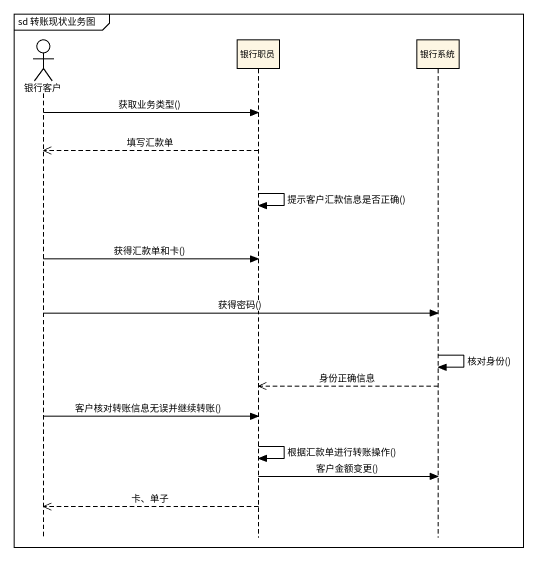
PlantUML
@startuml
mainframe sd 转账现状业务图
hide footbox
actor 银行客户
participant 银行职员
participant 银行系统

银行客户 -> 银行职员 : 获取业务类型()
银行职员 -->> 银行客户 : 填写汇款单
银行职员 -> 银行职员 : 提示客户汇款信息是否正确()
银行客户 -> 银行职员 : 获得汇款单和卡()
银行客户 -> 银行系统 : 获得密码()
银行系统 -> 银行系统 : 核对身份()
银行系统 -->> 银行职员 : 身份正确信息
银行客户 -> 银行职员 : 客户核对转账信息无误并继续转账()
银行职员 -> 银行职员 : 根据汇款单进行转账操作()
银行职员 -> 银行系统 : 客户金额变更()
银行职员 -->> 银行客户 : 卡、单子
@enduml
